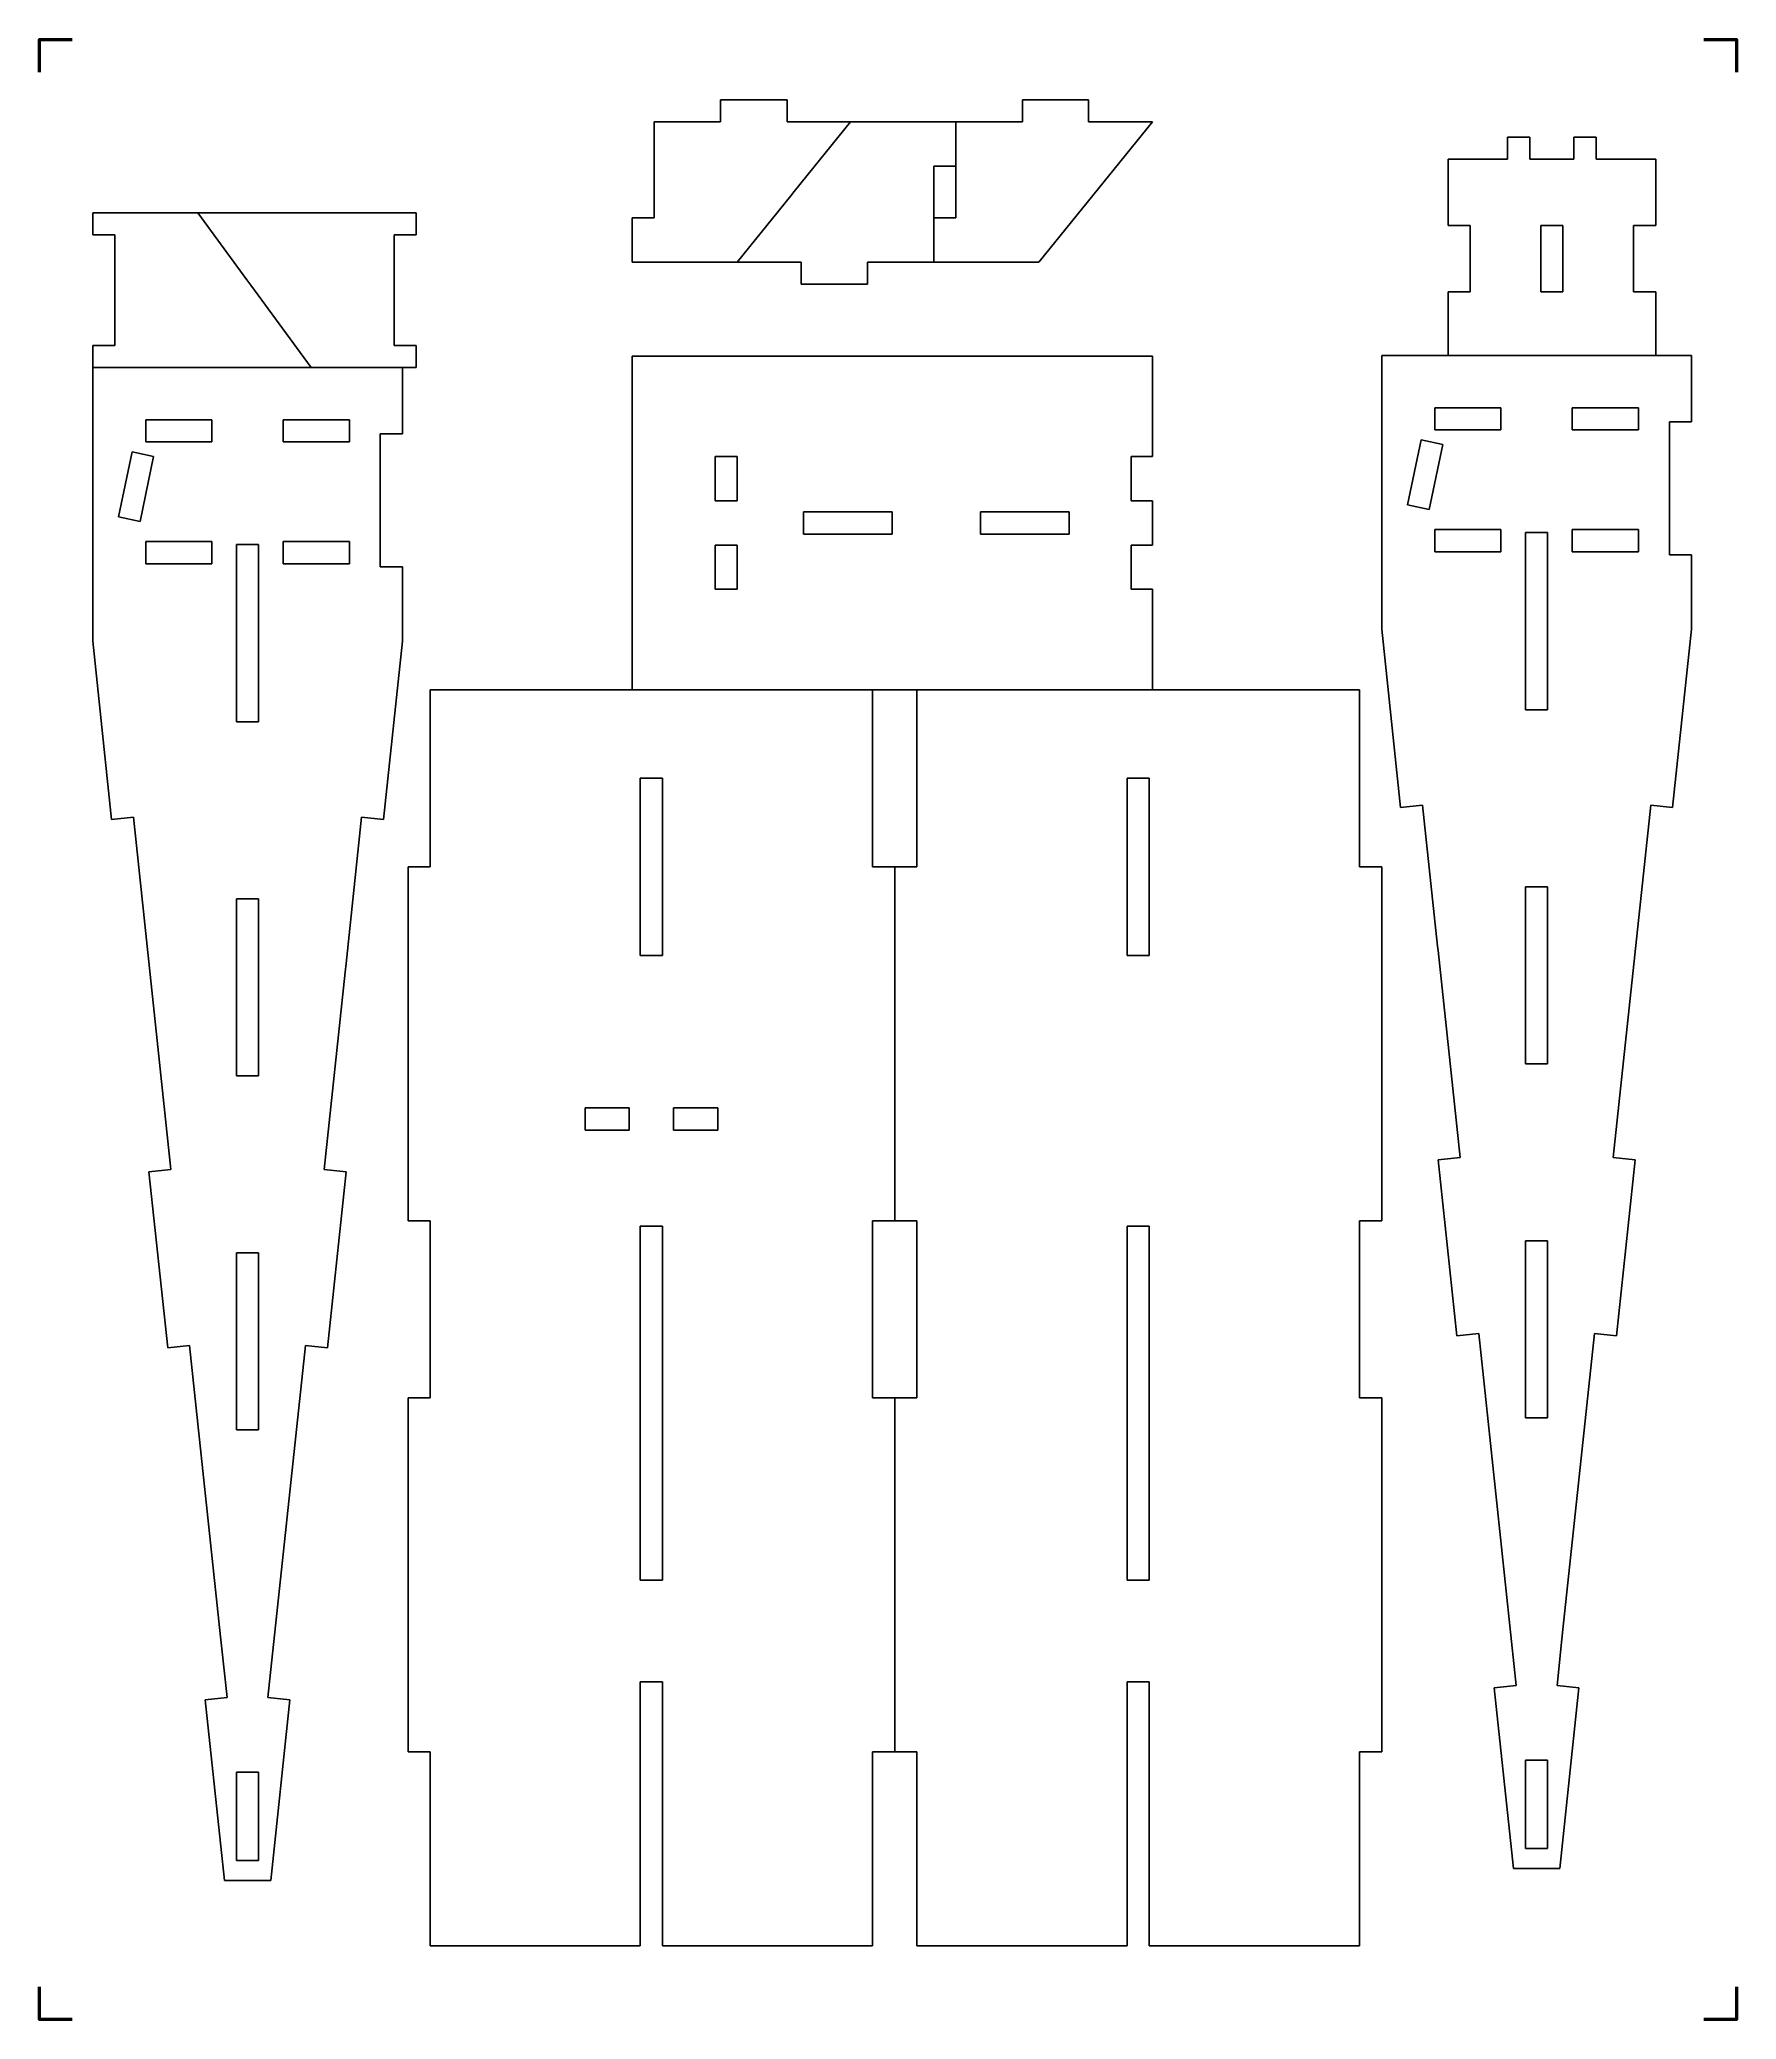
# Model space of a CAD drawing. Header units: inches. Extents: x -126 to 737, y -107 to 900.
import ezdxf

# ---------------------------------------------------------------- set-up
doc = ezdxf.new("R2010")
doc.units = ezdxf.units.IN
doc.header["$MEASUREMENT"] = 0
doc.layers.add('svg9786', color=7, linetype='Continuous')

msp = doc.modelspace()

# ---------------------------------------------------------------- linework, layer by layer
at = {"layer": 'svg9786', "color": 7, "lineweight": 50, "true_color": 0xffffff}
for points in [[(-125.8, 883.2), (-125.8, 899.8), (-109.2, 899.8)], [(720.2, 899.8), (736.8, 899.8), (736.8, 883.2)], [(-109.2, -106.8), (-125.8, -106.8), (-125.8, -90.2)], [(736.8, -90.2), (736.8, -106.8), (720.2, -106.8)]]:
    msp.add_lwpolyline(points, dxfattribs=at)
at = {"layer": 'svg9786', "color": 7, "lineweight": 25, "true_color": 0xffffff}
for points in [[(220.4, 857.9), (220.4, 869.2)], [(220.4, 869.2), (235.8, 869.2)], [(235.8, 869.2), (240, 869.2)], [(240, 869.2), (254.2, 869.2)], [(254.2, 857.9), (254.2, 869.2)], [(373.8, 857.9), (373.8, 869.2)], [(373.8, 869.2), (388.2, 869.2)], [(388.2, 869.2), (392.4, 869.2)], [(392.4, 869.2), (407.5, 869.2)], [(407.5, 857.9), (407.5, 869.2)], [(186.7, 809.2), (186.7, 857.9)], [(186.7, 857.9), (220.4, 857.9)], [(254.2, 857.9), (309.7, 857.9)], [(286.5, 857.9), (257.8, 822.5)], [(309.7, 857.9), (314.2, 857.9)], [(314.2, 857.9), (373.8, 857.9)], [(340, 809.2), (340, 857.9)], [(439.9, 857.9), (382.2, 786.7)], [(407.5, 857.9), (439.9, 857.9)], [(620.5, 839), (620.5, 850.2)], [(620.5, 850.2), (631.7, 850.2)], [(631.7, 839), (631.7, 850.2)], [(654.2, 839), (654.2, 850.2)], [(654.2, 850.2), (665.5, 850.2)], [(665.5, 839), (665.5, 850.2)], [(590.2, 839), (590.2, 805.2)], [(620.5, 839), (590.2, 839)], [(654.2, 839), (631.7, 839)], [(695.8, 839), (665.5, 839)], [(695.8, 805.2), (695.8, 839)], [(328.8, 835.4), (328.8, 804.4)], [(328.8, 835.4), (340, 835.4)], [(256.1, 820.4), (228.9, 786.7)], [(257.8, 822.5), (256.1, 820.4)], [(-98.8, 800.5), (-98.8, 811.7)], [(-66.7, 811.7), (-98.8, 811.7)], [(-63.2, 811.7), (-66.7, 811.7)], [(8.6, 811.7), (-63.2, 811.7)], [(-45.4, 811.7), (-20.5, 777.7)], [(13.4, 811.7), (8.6, 811.7)], [(65.7, 811.7), (13.4, 811.7)], [(65.7, 811.7), (65.7, 800.5)], [(175.4, 809.2), (175.4, 786.7)], [(186.7, 809.2), (175.4, 809.2)], [(340, 809.2), (328.8, 809.2)], [(-87.6, 800.5), (-98.8, 800.5)], [(-87.6, 800.5), (-87.6, 776.4)], [(54.5, 776.4), (54.5, 800.5)], [(54.5, 800.5), (65.7, 800.5)], [(328.8, 804.4), (328.8, 801.8)], [(328.8, 801.8), (328.8, 786.7)], [(590.2, 805.2), (601.5, 805.2)], [(601.5, 792.1), (601.5, 805.2)], [(637.4, 771.5), (637.4, 805.2)], [(648.6, 805.2), (637.4, 805.2)], [(648.6, 771.5), (648.6, 805.2)], [(695.8, 805.2), (684.5, 805.2)], [(684.5, 794), (684.5, 805.2)], [(175.4, 786.7), (202.6, 786.7)], [(202.6, 786.7), (206.4, 786.7)], [(206.4, 786.7), (261.3, 786.7)], [(261.3, 786.7), (261.3, 775.5)], [(295, 786.7), (295, 775.5)], [(295, 786.7), (353.7, 786.7)], [(353.7, 786.7), (357.7, 786.7)], [(357.7, 786.7), (382.2, 786.7)], [(601.5, 788.9), (601.5, 792.1)], [(601.5, 771.5), (601.5, 788.9)], [(684.5, 790.1), (684.5, 794)], [(684.5, 771.5), (684.5, 790.1)], [(-87.6, 776.4), (-87.6, 771.8)], [(-20.5, 777.7), (-18.4, 774.9)], [(54.5, 772.1), (54.5, 776.4)], [(277.7, 775.5), (261.3, 775.5)], [(282.2, 775.5), (277.7, 775.5)], [(295, 775.5), (282.2, 775.5)], [(-87.6, 771.8), (-87.6, 744.3)], [(-18.4, 774.9), (12.3, 733)], [(54.5, 744.3), (54.5, 772.1)], [(590.2, 771.5), (590.2, 739.1)], [(590.2, 771.5), (601.5, 771.5)], [(637.4, 771.5), (648.6, 771.5)], [(695.8, 771.5), (684.5, 771.5)], [(695.8, 739.1), (695.8, 771.5)], [(-98.8, 685.3), (-98.8, 744.3)], [(-87.6, 744.3), (-98.8, 744.3)], [(54.5, 744.3), (65.7, 744.3)], [(65.7, 744.3), (65.7, 733)], [(175.4, 738.9), (175.4, 621.5)], [(217.6, 738.9), (175.4, 738.9)], [(217.6, 738.9), (217.6, 738.9)], [(228.9, 738.9), (217.6, 738.9)], [(228.9, 738.9), (228.9, 738.9)], [(295.6, 738.9), (228.9, 738.9)], [(300.5, 738.9), (295.6, 738.9)], [(429.1, 738.9), (300.5, 738.9)], [(429.1, 738.9), (429.1, 738.9)], [(439.9, 738.9), (429.1, 738.9)], [(439.9, 687.8), (439.9, 738.9)], [(556.5, 739.1), (556.5, 600)], [(714, 739.1), (556.5, 739.1)], [(714, 705.4), (714, 739.1)], [(-98.8, 733), (65.7, 733)], [(58.7, 699.3), (58.7, 733)], [(-71.8, 706.5), (-71.8, 695.2)], [(-71.8, 706.5), (-38.2, 706.5)], [(-38.2, 695.2), (-38.2, 706.5)], [(-2, 706.5), (-2, 695.2)], [(-2, 706.5), (31.7, 706.5)], [(31.7, 695.2), (31.7, 706.5)], [(583.5, 712.6), (617.1, 712.6)], [(583.5, 712.6), (583.5, 701.3)], [(617.1, 701.3), (617.1, 712.6)], [(653.3, 712.6), (687, 712.6)], [(653.3, 712.6), (653.3, 701.3)], [(687, 701.3), (687, 712.6)], [(714, 705.4), (702.7, 705.4)], [(702.7, 705.4), (702.7, 683.2)], [(-71.8, 695.2), (-38.2, 695.2)], [(-2, 695.2), (31.7, 695.2)], [(47.4, 699.3), (47.4, 631.8)], [(58.7, 699.3), (47.4, 699.3)], [(576.5, 696.3), (569.6, 663.2)], [(587.5, 694), (576.5, 696.3)], [(583.5, 701.3), (617.1, 701.3)], [(653.3, 701.3), (687, 701.3)], [(-98.8, 680.4), (-98.8, 685.3)], [(-78.8, 690.2), (-85.7, 657.2)], [(-67.8, 687.9), (-78.8, 690.2)], [(-67.8, 687.9), (-74.7, 654.8)], [(217.6, 665.3), (217.6, 687.8)], [(228.9, 687.8), (217.6, 687.8)], [(228.9, 665.3), (228.9, 687.8)], [(429.1, 665.3), (429.1, 687.8)], [(439.9, 687.8), (429.1, 687.8)], [(587.5, 694), (580.6, 660.9)], [(-98.8, 593.9), (-98.8, 680.4)], [(702.7, 683.2), (702.7, 678.4)], [(702.7, 678.4), (702.7, 637.9)], [(217.6, 665.3), (228.9, 665.3)], [(439.9, 665.3), (429.1, 665.3)], [(439.9, 642.8), (439.9, 665.3)], [(-85.7, 657.2), (-74.7, 654.8)], [(262.6, 659.7), (262.6, 648.4)], [(307.6, 659.7), (262.6, 659.7)], [(307.6, 648.4), (307.6, 659.7)], [(352.6, 659.7), (352.6, 648.4)], [(397.6, 659.7), (352.6, 659.7)], [(397.6, 648.4), (397.6, 659.7)], [(569.6, 663.2), (580.6, 660.9)], [(-71.8, 644.6), (-71.8, 633.3)], [(-71.8, 644.6), (-38.2, 644.6)], [(-38.2, 633.3), (-38.2, 644.6)], [(-2, 644.6), (-2, 633.3)], [(-2, 644.6), (31.7, 644.6)], [(31.7, 633.3), (31.7, 644.6)], [(307.6, 648.4), (262.6, 648.4)], [(397.6, 648.4), (352.6, 648.4)], [(583.5, 650.7), (617.1, 650.7)], [(583.5, 650.7), (583.5, 639.4)], [(617.1, 639.4), (617.1, 650.7)], [(629.6, 649.1), (640.8, 649.1)], [(629.6, 649.1), (629.6, 559.1)], [(640.8, 649.1), (640.8, 559.1)], [(653.3, 650.7), (687, 650.7)], [(653.3, 650.7), (653.3, 639.4)], [(687, 639.4), (687, 650.7)], [(-25.7, 643), (-25.7, 553)], [(-25.7, 643), (-14.5, 643)], [(-14.5, 643), (-14.5, 553)], [(217.6, 620.3), (217.6, 642.8)], [(228.9, 642.8), (217.6, 642.8)], [(228.9, 620.3), (228.9, 642.8)], [(429.1, 620.3), (429.1, 642.8)], [(439.9, 642.8), (429.1, 642.8)], [(583.5, 639.4), (617.1, 639.4)], [(653.3, 639.4), (687, 639.4)], [(714, 637.9), (702.7, 637.9)], [(714, 600), (714, 637.9)], [(-71.8, 633.3), (-38.2, 633.3)], [(-2, 633.3), (31.7, 633.3)], [(58.7, 631.8), (47.4, 631.8)], [(58.7, 593.9), (58.7, 631.8)], [(175.4, 621.5), (175.4, 615.5)], [(175.4, 615.5), (175.4, 569.2)], [(217.6, 620.3), (228.9, 620.3)], [(439.9, 620.3), (429.1, 620.3)], [(439.9, 601.5), (439.9, 620.3)], [(-98.8, 593.9), (-89.2, 503.2)], [(49, 503.2), (58.7, 593.9)], [(439.9, 595.1), (439.9, 601.5)], [(439.9, 569.2), (439.9, 595.1)], [(556.5, 600), (566.1, 509.3)], [(704.3, 509.3), (714, 600)], [(72.7, 569.2), (72.7, 479.2)], [(114.3, 569.2), (72.7, 569.2)], [(118.6, 569.2), (114.3, 569.2)], [(493.9, 569.2), (320.2, 569.2), (297.7, 569.2), (118.6, 569.2)], [(217.6, 569.2), (217.6, 569.2)], [(228.9, 569.2), (228.9, 569.2)], [(297.7, 479.2), (297.7, 569.2)], [(320.2, 569.2), (320.2, 479.2)], [(497.9, 569.2), (493.9, 569.2)], [(545.2, 569.2), (497.9, 569.2)], [(545.2, 479.2), (545.2, 569.2)], [(640.8, 559.1), (629.6, 559.1)], [(-14.5, 553), (-25.7, 553)], [(179.6, 524.2), (179.6, 434.2)], [(179.6, 524.2), (190.8, 524.2)], [(190.8, 524.2), (190.8, 434.2)], [(427.1, 524.2), (438.3, 524.2)], [(427.1, 524.2), (427.1, 434.2)], [(438.3, 524.2), (438.3, 434.2)], [(-89.2, 503.2), (-78.1, 504.4)], [(-78.1, 504.4), (-59, 325.4)], [(30, 430.1), (37.9, 504.4)], [(37.9, 504.4), (49, 503.2)], [(566.1, 509.3), (577.2, 510.5)], [(577.2, 510.5), (584.8, 438.9)], [(674.2, 331.5), (693.2, 510.5)], [(693.2, 510.5), (704.3, 509.3)], [(61.5, 479.2), (61.5, 299.2)], [(72.7, 479.2), (61.5, 479.2)], [(297.7, 479.2), (320.2, 479.2)], [(309, 479.2), (309, 307.5)], [(545.2, 479.2), (556.5, 479.2)], [(556.5, 479.2), (556.5, 299.2)], [(-25.7, 463), (-25.7, 373)], [(-25.7, 463), (-14.5, 463)], [(-14.5, 463), (-14.5, 373)], [(629.6, 469.1), (640.8, 469.1)], [(629.6, 469.1), (629.6, 379.1)], [(640.8, 469.1), (640.8, 379.1)], [(190.8, 434.2), (179.6, 434.2)], [(438.3, 434.2), (427.1, 434.2)], [(584.8, 438.9), (585.1, 436.6)], [(585.1, 436.6), (596.3, 331.5)], [(18.9, 325.4), (29.5, 425.6)], [(29.5, 425.6), (30, 430.1)], [(-14.5, 373), (-25.7, 373)], [(640.8, 379.1), (629.6, 379.1)], [(151.5, 345.4), (151.5, 356.6)], [(174, 356.6), (151.5, 356.6)], [(174, 356.6), (174, 345.4)], [(196.5, 345.4), (196.5, 356.6)], [(219, 356.6), (196.5, 356.6)], [(219, 356.6), (219, 345.4)], [(151.5, 345.4), (174, 345.4)], [(196.5, 345.4), (219, 345.4)], [(-59, 325.4), (-70.2, 324.2)], [(-70.2, 324.2), (-60.6, 234.7)], [(30, 324.2), (18.9, 325.4)], [(20.5, 234.7), (30, 324.2)], [(596.3, 331.5), (585.1, 330.3)], [(585.1, 330.3), (594.6, 240.8)], [(685.3, 330.3), (674.2, 331.5)], [(675.8, 240.8), (685.3, 330.3)], [(309, 307.5), (309, 304.7)], [(309, 304.7), (309, 299.2)], [(72.7, 299.2), (61.5, 299.2)], [(72.7, 299.2), (72.7, 261.7)], [(179.6, 296.5), (190.8, 296.5)], [(179.6, 296.5), (179.6, 116.5)], [(190.8, 296.5), (190.8, 116.5)], [(297.7, 299.2), (320.2, 299.2)], [(297.7, 209.2), (297.7, 299.2)], [(320.2, 299.2), (320.2, 209.2)], [(427.1, 296.5), (438.3, 296.5)], [(427.1, 296.5), (427.1, 116.5)], [(438.3, 296.5), (438.3, 116.5)], [(545.2, 299.2), (556.5, 299.2)], [(545.2, 262.2), (545.2, 299.2)], [(-25.7, 283), (-25.7, 193)], [(-25.7, 283), (-14.5, 283)], [(-14.5, 283), (-14.5, 193)], [(629.6, 289.1), (640.8, 289.1)], [(629.6, 289.1), (629.6, 199.1)], [(640.8, 289.1), (640.8, 199.1)], [(545.2, 258), (545.2, 262.2)], [(72.7, 261.7), (72.7, 256.6)], [(72.7, 256.6), (72.7, 209.2)], [(545.2, 209.2), (545.2, 258)], [(594.6, 240.8), (605.8, 242)], [(605.8, 242), (624.8, 63)], [(648.6, 91.4), (664.7, 242)], [(664.7, 242), (675.8, 240.8)], [(-60.6, 234.7), (-49.5, 235.9)], [(-49.5, 235.9), (-33.8, 87.7)], [(-9.7, 56.9), (9.4, 235.9)], [(9.4, 235.9), (20.5, 234.7)], [(61.5, 209.2), (61.5, 29.2)], [(72.7, 209.2), (61.5, 209.2)], [(297.7, 209.2), (320.2, 209.2)], [(309, 209.2), (309, 29.2)], [(545.2, 209.2), (556.5, 209.2)], [(556.5, 209.2), (556.5, 29.2)], [(-14.5, 193), (-25.7, 193)], [(640.8, 199.1), (629.6, 199.1)], [(190.8, 116.5), (179.6, 116.5)], [(438.3, 116.5), (427.1, 116.5)], [(648.1, 86.6), (648.6, 91.4)], [(-33.8, 87.7), (-33.3, 83.1)], [(-33.3, 83.1), (-30.5, 56.9)], [(645.6, 63), (648.1, 86.6)], [(179.6, 64.9), (183.7, 64.9)], [(179.6, -69.3), (179.6, 64.9)], [(183.7, 64.9), (186.6, 64.9)], [(186.6, 64.9), (190.8, 64.9)], [(190.8, 64.9), (190.8, -69.3)], [(427.1, 64.9), (431.4, 64.9)], [(427.1, -69.3), (427.1, 64.9)], [(431.4, 64.9), (434.3, 64.9)], [(434.3, 64.9), (438.3, 64.9)], [(438.3, 64.9), (438.3, -69.3)], [(624.8, 63), (613.7, 61.8)], [(613.7, 61.8), (623.4, -30)], [(656.7, 61.8), (645.6, 63)], [(647, -30), (656.7, 61.8)], [(-30.5, 56.9), (-41.6, 55.7)], [(-41.6, 55.7), (-31.8, -36.1)], [(1.5, 55.7), (-9.7, 56.9)], [(-8.3, -36.1), (1.5, 55.7)], [(72.7, 29.2), (61.5, 29.2)], [(72.7, 29.2), (72.7, 6.2), (72.7, -0.2), (72.7, -69.3)], [(297.7, 29.2), (320.2, 29.2)], [(297.7, -69.3), (297.7, 29.2)], [(320.2, 29.2), (320.2, -69.3)], [(545.2, 29.2), (556.5, 29.2)], [(545.2, -69.3), (545.2, 29.2)], [(629.6, 25.1), (640.8, 25.1)], [(629.6, 25.1), (629.6, -19.9)], [(640.8, 25.1), (640.8, -19.9)], [(-25.7, 19), (-14.5, 19)], [(-25.7, 19), (-25.7, -26)], [(-14.5, 19), (-14.5, -26)], [(629.6, -19.9), (640.8, -19.9)], [(-25.7, -26), (-14.5, -26)], [(623.4, -30), (647, -30)], [(-31.8, -36.1), (-8.3, -36.1)], [(72.7, -69.3), (179.6, -69.3)], [(190.8, -69.3), (297.7, -69.3)], [(320.2, -69.3), (427.1, -69.3)], [(438.3, -69.3), (545.2, -69.3)]]:
    msp.add_lwpolyline(points, dxfattribs=at)

doc.saveas('drawing.dxf')
